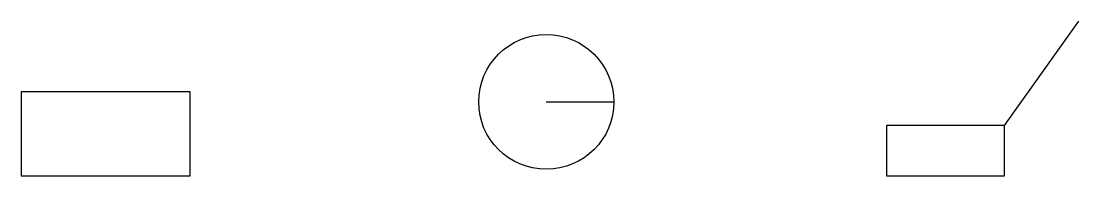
# Model space of a CAD drawing. Header units: millimetres. Extents: x 2078 to 2140.6, y 1236.5 to 1245.7.
import ezdxf

# ---------------------------------------------------------------- set-up
doc = ezdxf.new("R2010")
doc.units = ezdxf.units.MM
doc.layers.add('Contorno', color=7, linetype='Continuous', lineweight=30)

msp = doc.modelspace()

# ---------------------------------------------------------------- linework, layer by layer
at = {"layer": 'Contorno'}
for p, q in [((2136.167, 1239.546), (2140.559, 1245.735)), ((2109.034, 1240.939), (2113.034, 1240.939))]:
    msp.add_line(p, q, dxfattribs=at)
for points in [[(2077.953, 1236.546), (2087.953, 1236.546), (2087.953, 1241.546), (2077.953, 1241.546)], [(2129.167, 1236.546), (2136.167, 1236.546), (2136.167, 1239.546), (2129.167, 1239.546)]]:
    msp.add_lwpolyline(points, close=True, dxfattribs=at)
msp.add_circle((2109.034, 1240.939), 4, dxfattribs=at)

doc.saveas('drawing.dxf')
